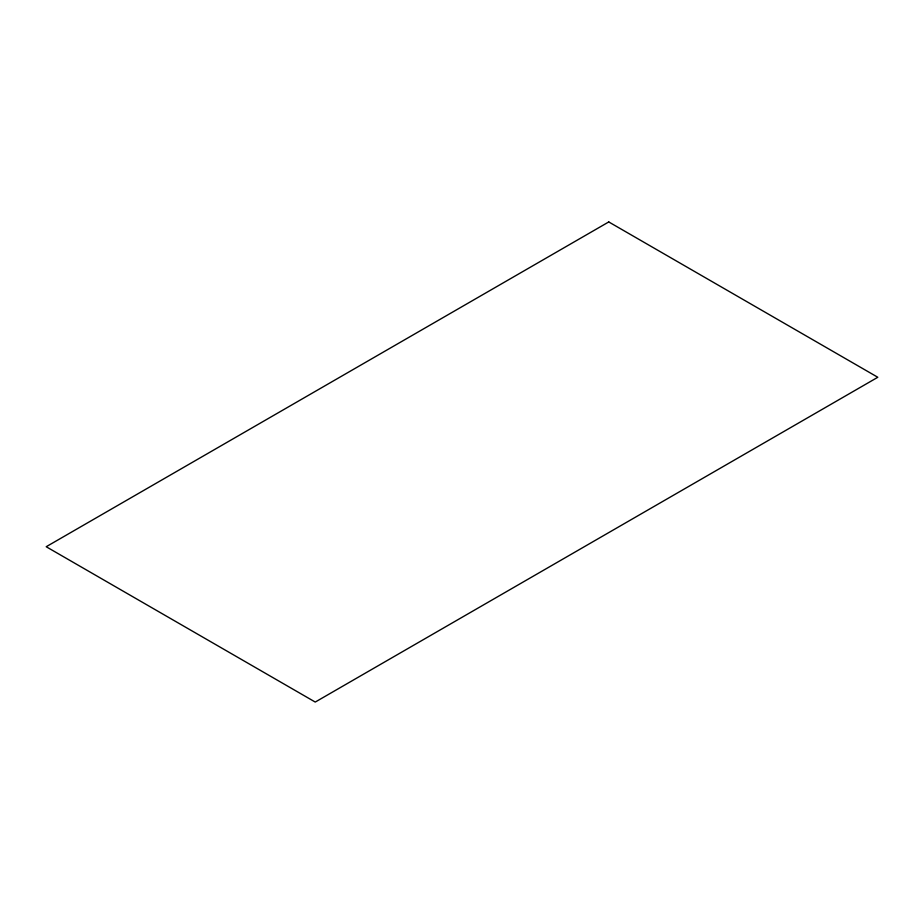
<?xml version="1.0" encoding="UTF-8"?>
<svg xmlns="http://www.w3.org/2000/svg" width="924" height="924" viewBox="0 0 924 924"><rect width="100%" height="100%" fill="white"/><g stroke="black" fill="none" stroke-linecap="round" stroke-linejoin="round"><path stroke-width="1.39" d="M608.754 221.945L46.2 546.731L315.246 702.055L877.8 377.269L608.754 221.945"/></g></svg>
